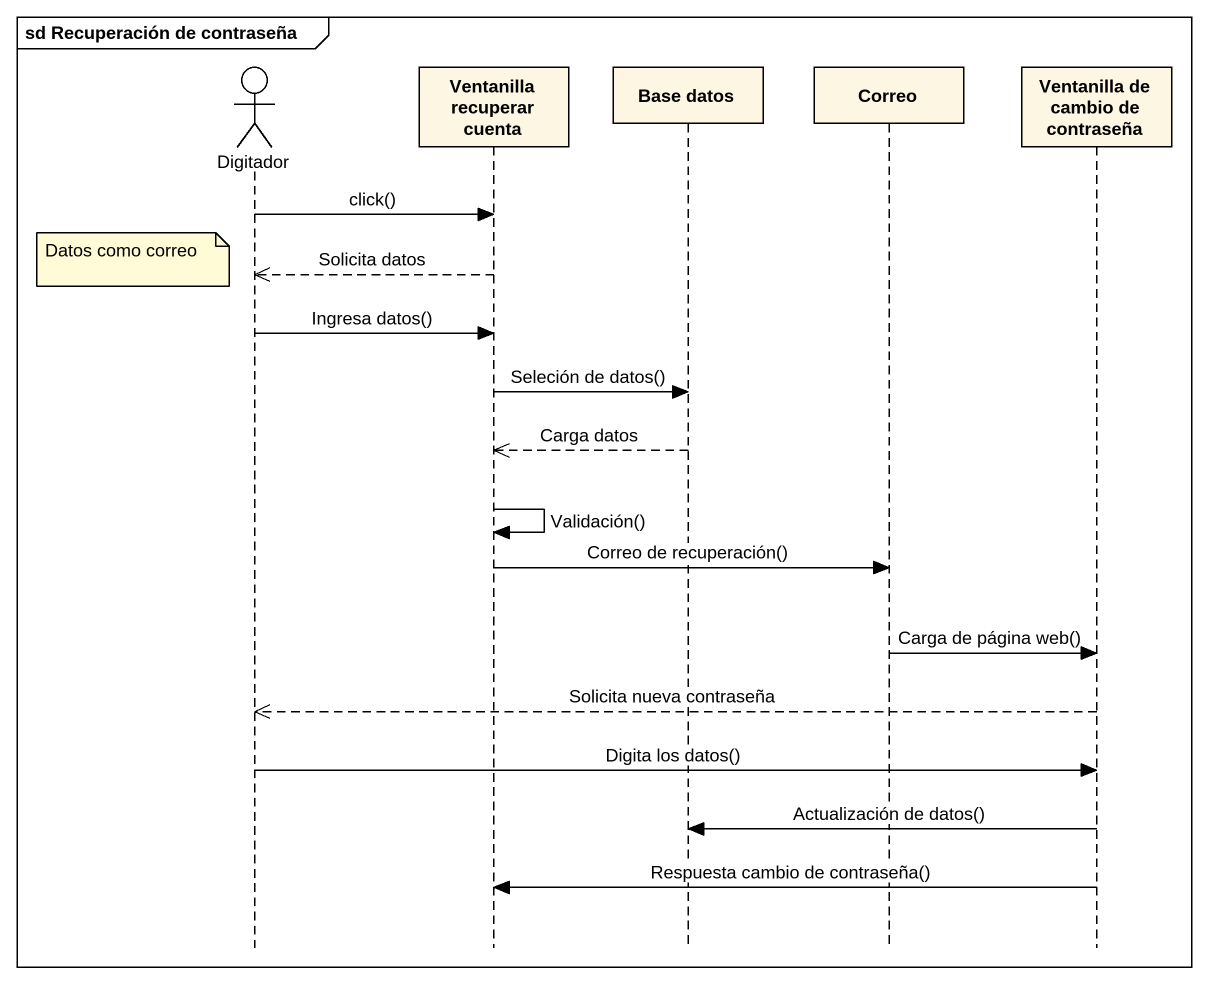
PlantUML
@startuml
mainframe sd Recuperación de contraseña
hide footbox
actor Digitador
participant "Ventanilla recuperar cuenta" as Ventanilla_recuperar_cuenta
participant "Base datos" as Base_datos
participant Correo
participant "Ventanilla de cambio de contraseña" as Ventanilla_de_cambio_de

Digitador -> Ventanilla_recuperar_cuenta : click()
note left of Digitador : Datos como correo
Ventanilla_recuperar_cuenta -->> Digitador : Solicita datos
Digitador -> Ventanilla_recuperar_cuenta : Ingresa datos()
Ventanilla_recuperar_cuenta -> Base_datos : Seleción de datos()
Base_datos -->> Ventanilla_recuperar_cuenta : Carga datos
Ventanilla_recuperar_cuenta -> Ventanilla_recuperar_cuenta : Validación()
Ventanilla_recuperar_cuenta -> Correo : Correo de recuperación()
Correo -> Ventanilla_de_cambio_de : Carga de página web()
Ventanilla_de_cambio_de -->> Digitador : Solicita nueva contraseña
Digitador -> Ventanilla_de_cambio_de : Digita los datos()
Ventanilla_de_cambio_de -> Base_datos : Actualización de datos()
Ventanilla_de_cambio_de -> Ventanilla_recuperar_cuenta : Respuesta cambio de contraseña()
@enduml
